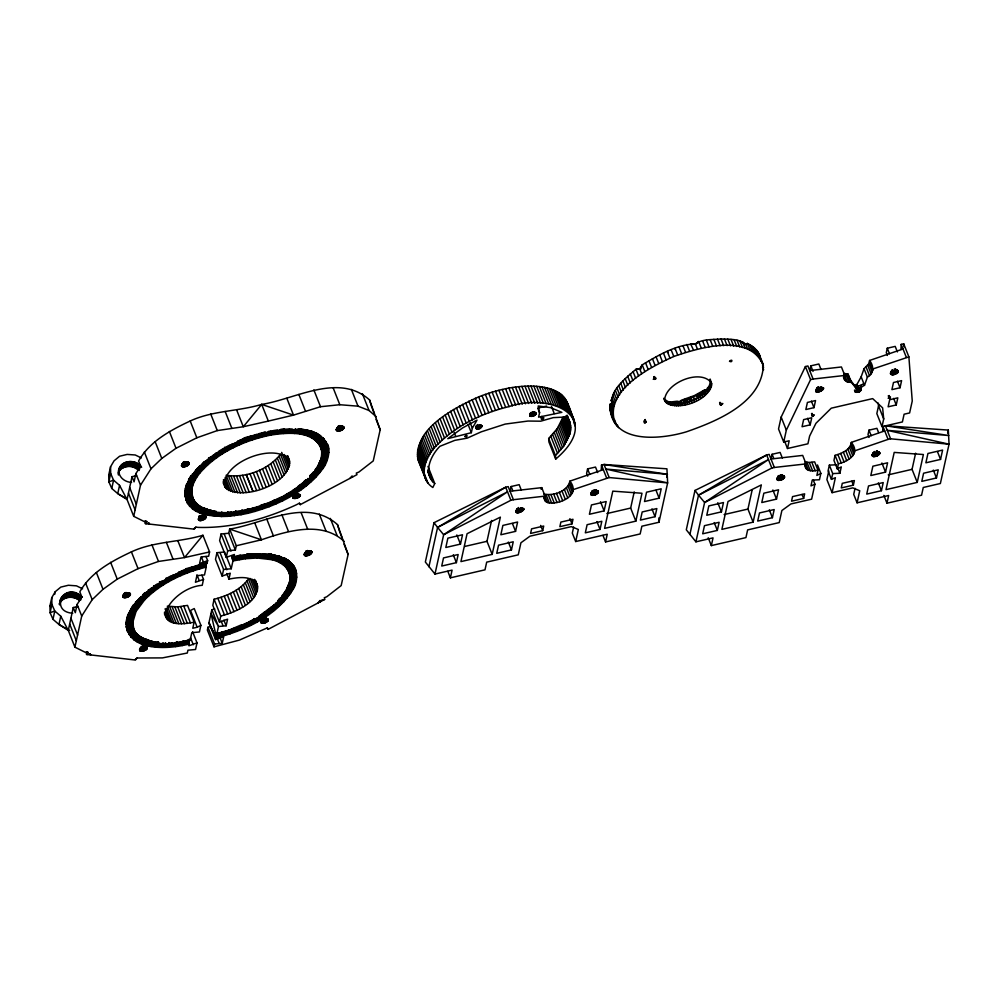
<?xml version="1.0" encoding="UTF-8"?>
<svg xmlns="http://www.w3.org/2000/svg" width="999" height="999" viewBox="0 0 999 999"><rect width="100%" height="100%" fill="white"/><g stroke="black" fill="none" stroke-linecap="round" stroke-linejoin="round"><path stroke-width="1.5" d="M268.182 431.506L270.804 430.956L271.341 434.977C287.949 432.567 312.262 430.269 321.353 447.939L321.703 445.304L323.414 443.893C319.443 433.878 307.892 430.132 298.039 429.095M310.477 474.9L310.339 476.985L316.671 469.218L318.881 464.036M280.731 598.076L278.259 601.66L284.59 593.893L288.624 586.276L288.961 583.903L287.213 587.749L288.848 586.863C297.839 574.013 288.411 556.893 273.489 555.082L272.29 556.893L272.265 559.752C279.27 561.575 286.601 565.459 289.285 572.614L289.635 569.979L291.346 568.568M318.981 465.372L320.754 459.727L322.727 458.229L323.888 454.383L324.388 450.686L323.414 443.893M231.231 568.756L224.588 551.972L216.958 552.697L223.601 569.48L231.231 568.756L232.954 560.951L232.367 558.791C251.523 553.883 295.192 551.373 289.735 582.604L290.284 577.135L292.32 575.374M569.717 434.44C571.553 428.621 570.953 421.815 567.007 416.97L553.246 417.632L540.709 421.191L527.984 421.041L505.182 424.088L481.281 431.818L467.107 438.174L454.882 440.334L439.922 446.291C430.656 455.519 422.602 473.326 434.752 483.553L432.842 487.512C416.433 476.76 426.373 454.358 438.062 444.08C457.305 424.875 482.867 412.937 509.053 406.593C551.148 392.195 604.845 417.107 555.706 459.103L548.926 441.995L548.688 438.474L557.242 428.633L562.937 417.332L569.717 434.44L564.01 445.754L555.469 455.581L555.706 459.103M518.119 509.003C534.915 505.144 509.502 519.505 518.119 509.003L518.156 507.729M598.014 491.096L595.504 489.972L598.014 491.096L598.226 492.594L595.604 494.705L592.082 495.329L590.796 493.906L592.882 491.708L592.919 490.434M784.203 476.148L781.693 475.037L784.203 476.148L784.415 477.659L781.792 479.77L778.271 480.394L776.985 478.971L779.07 476.773L779.108 475.487M817.806 388.336C834.602 384.478 809.19 398.838 817.806 388.336L817.844 387.063M879.02 452.135L876.623 451.161L879.42 452.36L879.632 453.858L877.01 455.969L873.488 456.593L872.202 455.169L874.287 452.972L874.325 451.698M897.314 370.204C890.933 367.12 902.934 372.165 895.291 374.038C892.332 376.411 888.099 372.952 892.582 371.041L892.606 369.767M420.117 464.398C407.58 431.168 454.607 407.817 478.658 396.878C497.04 389.735 516.82 385.002 536.65 386.313C543.793 386.913 551.023 388.361 557.33 391.87C567.782 397.003 569.655 409.815 573.851 419.368M517.932 512.674C516.795 509.79 521.828 506.843 523.626 509.453M534.203 411.963C540.971 414.797 526.148 419.043 530.993 413.761L531.043 412.525M592.694 495.379C590.284 491.583 596.503 492.882 595.729 490.097M778.883 480.444C776.473 476.635 782.679 477.934 781.917 475.149M817.619 392.008C816.67 389.248 821.44 386.026 823.338 388.374M874.1 456.643C871.365 453.009 878.608 453.871 876.91 451.236M892.394 374.712C889.659 371.079 896.902 371.94 895.204 369.305M530.869 416.396L530.506 413.012L530.194 414.498M122.677 596.653C122.615 593.244 130.432 590.896 130.282 594.892C128.684 598.526 119.368 598.826 124.525 593.943M124.013 594.904C125 596.927 130.245 593.581 127.173 592.907M146.353 646.877L144.555 646.74C141.945 644.33 151.011 648.676 145.067 650.274C142.845 652.272 137.15 651.261 140.684 647.589M139.585 650.262L140.597 647.839L139.61 649.862M140.584 648.051C141.483 649.65 145.879 647.689 144.393 646.153M181.468 465.796C181.393 462.387 189.211 460.039 189.073 464.036C187.475 467.669 178.147 467.969 183.304 463.086M182.792 464.048C183.779 466.071 189.023 462.724 185.964 462.05M205.132 516.021L203.334 515.896C201.249 513.236 210.614 518.181 202.422 520.054C196.803 523.676 199.4 513.998 199.825 517.257L198.551 518.581M198.376 519.405L199.463 516.733M199.363 517.195C200.275 518.793 204.67 516.833 203.172 515.297M267.52 618.856L264.997 618.843C262.962 616.42 271.728 619.842 266.858 621.853C264.797 624.125 258.142 623.688 261.85 619.567M260.764 622.24L261.763 619.805L260.776 621.84M261.75 620.029C262.662 621.628 267.058 619.655 265.559 618.119M293.019 496.728L297.078 494.168L300.374 495.029L299.463 496.753L296.878 498.201L292.957 497.902L293.931 494.88L292.857 497.165M292.832 497.552L293.831 495.129M293.818 495.354C296.191 497.877 298.339 491.858 300.374 495.029M308.654 550.924C314.111 549.949 311.139 555.706 307.567 555.569C301.611 558.029 306.843 549.487 304.658 553.346M310.614 551.023C310.839 549.388 305.969 556.918 305.769 552.21M336.226 429.995C336.163 426.585 343.981 424.25 343.831 428.234C342.232 431.868 332.917 432.167 338.074 427.285M337.562 428.259C338.549 430.269 343.793 426.923 340.721 426.248M569.892 481.131C581.693 495.492 558.591 505.432 547.415 502.522L544.055 494.055C553.583 496.103 567.582 491.458 569.892 481.131L603.334 469.655M601.261 470.117L601.51 465.047L604.02 464.473L666.932 468.818L667.644 482.917L658.978 522.252L641.87 526.211L640.159 533.941L605.556 541.945L602.971 535.414M836.538 464.797L829.357 465.109L832.716 473.588L839.884 473.264L841.283 466.92L837.312 468.906L833.953 460.439L835.077 455.344C841.533 453.446 850.424 450.037 851.285 442.395L884.727 430.919M837.312 468.906L838.436 463.811C848.051 461.463 860.938 453.721 851.285 442.395M861.213 389.785C859.839 385.564 851.098 393.131 857.766 392.232C860.626 392.932 862.337 386.875 859.802 389.148C858.628 391.546 853.196 389.21 855.381 392.058M854.095 385.264L856.917 384.453L861.163 376.823L864.035 368.693L868.88 363.636L869.58 360.464L903.021 348.988M851.535 382.492L847.102 381.855L843.743 373.389L848.014 374.063L851.535 382.492L856.031 388.299L861.525 387.025L864.51 385.289L867.394 377.16C874.05 373.701 874.05 366.046 869.58 360.464M882.666 431.381L882.916 426.323L888.086 439.385L890.596 438.811L949.05 444.18L948.326 430.082L885.414 425.736L890.596 438.811M900.948 349.45L901.198 344.38L903.708 343.806L908.878 356.88L912.249 401.011L909.614 412.937L904.107 414.21L902.397 421.94L882.005 426.648L876.835 413.574L878.533 405.881L878.258 403.109M125.35 597.677L124.475 592.981M184.128 466.82L183.254 462.125M306.818 555.706L305.956 550.998M338.898 431.019L338.024 426.323M476.798 428.883C475 422.465 476.336 433.116 481.243 427.385C483.941 423.738 476.111 424.937 475.736 427.709M516.008 511.613L517.007 508.928L516.033 511.201M535.939 413.161C534.29 410.601 533.553 415.222 530.956 414.285M776.972 479.383L778.458 475.949L777.896 477.609M123.626 594.855L125.562 593.281M182.405 463.998L184.353 462.425M305.107 552.884L307.455 551.136L311.139 551.161M337.175 428.209L339.111 426.623M141.496 651.286L141.658 648.638M200.275 520.429L199.6 515.659M262.662 623.264L262.824 620.604M294.742 498.588L294.056 493.806M192.582 631.68L197.015 642.869L188.911 645.779L188.524 639.61M228.721 533.254L221.079 533.966L227.722 550.749L235.364 550.037L228.721 533.254L229.645 529.083C263.811 523.638 306.656 497.115 337.475 524.6L348.114 554.42L341.171 585.589L326.748 596.778L324.238 597.752L324.912 599.338L268.194 629.32L267.295 627.896L239.323 640.109L214.011 646.84L214.61 644.03L222.228 643.319L223.689 636.7L215.584 639.61L215.434 632.929L216.783 634.278C240.734 628.483 263.711 616.945 281.293 599.512C291.708 590.009 300.874 570.267 286.701 559.865L285.302 560.202L273.689 554.92M312.425 431.418L310.165 431.643L317.382 435.527L322.215 440.746C333.716 442.395 328.122 462.749 322.665 468.843C304.907 492.757 276.261 506.106 248.039 513.274L247.302 508.753M232.367 558.791L232.28 556.181L233.766 557.267L234.39 554.47L226.273 557.38L219.618 540.596L221.079 533.966M139.773 649.437L141.758 646.615M189.261 644.13L182.305 645.554L181.88 644.068L181.743 641.608L188.486 640.234M199.825 517.257L200.537 515.759M248.039 513.274L241.084 514.697L240.522 510.751M260.939 621.403L262.924 618.593M294.905 495.005L294.992 493.918L293.319 496.278M615.771 424.5C601.91 391.358 649.862 367.345 673.788 356.481C698.875 347.852 749.962 332.317 763.348 365.646C761.613 403.009 716.882 421.166 686.613 431.743C660.439 439.735 609.178 444.78 610.064 404.283L612.437 402.972M245.13 554.682L245.454 558.728L257.155 558.004L272.265 559.752M273.364 430.581L277.21 429.995L277.522 434.053M530.444 416.283L530.669 414.21M476.373 428.771L476.623 426.685M517.32 512.624L517.719 509.702L516.995 509.153M592.082 495.329L591.833 492.057L590.909 494.68M778.271 480.394L778.671 477.472L777.959 476.923M817.007 391.958L816.795 388.024M873.488 456.593C874.737 453.871 872.726 451.511 872.177 455.581M891.782 374.662C893.031 371.928 891.008 369.58 890.471 373.651M182.305 645.554C162.937 649.375 126.748 649.974 126.099 622.802L126.249 624.175L126.823 618.393L126.299 622.227L128.197 620.504L131.681 608.953L137.163 600.811M129.87 612.924L128.646 613.536C118.069 645.454 164.111 646.852 183.754 641.745L183.142 640.721M128.471 620.416L131.943 608.915L134.091 609.34L136.101 611.351L132.805 622.315L133.729 628.796L131.668 627.097L129.445 627.21L128.471 620.416L130.732 620.504L132.805 622.315M185.876 487.012L185.027 493.319L185.602 487.537L187.487 485.939L190.459 478.096L189.273 478.621M235.714 510.801L236.351 511.825C218.232 514.547 183.729 511.451 187.487 485.939M187.263 489.56L188.923 482.03L196.191 469.955L198.177 470.604L200.1 472.764C194.543 479.657 189.523 488.898 192.507 497.939L190.459 496.241L188.237 496.353L187.263 489.56L189.51 489.647L191.583 491.458M216.783 634.278L218.481 626.51L226.136 625.786L227.597 619.168L219.455 622.077L220.754 616.033C235.839 612.162 264.136 600.549 255.582 580.694M289.46 460.264C275.312 441.221 219.83 462.912 224.987 487.087C240.796 503.259 298.589 481.893 287.799 456.068M266.084 611.376C280.806 601.323 304.183 576.885 285.302 560.202M214.785 609.04L211.838 609.727L208.941 622.814L215.971 637.949C245.504 630.282 276.523 616.133 293.132 589.285C298.276 582.105 298.826 563.898 288.037 562.662M310.214 476.323C319.093 467.544 329.32 453.484 322.215 440.746M665.134 401.573L663.748 398.289C675.586 411.638 712.449 397.365 710.127 379.046C718.094 398.027 675.361 414.473 664.622 400.512C664.785 382.929 701.56 367.719 711.8 383.466M530.556 414.123L530.744 412.762M140.884 651.248L141.309 648.613M199.675 520.392L200.1 517.757L199.263 515.634M262.063 623.214L262.487 620.579M294.131 498.538L294.555 495.904M530.119 416.096L530.457 414.086M476.048 428.583L476.398 426.561M124.65 597.714L125.075 595.491M183.429 466.87L183.866 464.635M306.119 555.744L306.556 553.521M338.199 431.068L338.624 428.833M210.889 626.573L207.967 627.247L207.367 630.057L214.011 646.84M255.107 595.779L248.464 578.995C240.297 589.972 227.085 596.053 214.098 599.25L212.812 605.294L219.455 622.077M529.895 415.859L530.307 413.923M82.58 588.786L76.448 585.839L68.369 585.264L60.814 587.1L55.27 591.683L51.786 597.602L51.898 604.432L54.795 611.038L60.764 616.196L58.966 624.487L68.282 630.394L74.925 647.177L85.702 652.534L88.037 652.384L86.563 654.47L135.427 660.027L137.088 658.004L162.4 657.904L187.3 653.021L187.937 650.199L195.554 649.487L197.015 642.869M136.501 475.649L132.03 476.685L134.078 481.843L135.901 473.563L140.647 466.158L138.599 460.989C149.6 441.383 170.554 430.244 190.197 421.004C212.775 410.477 238.124 411.488 261.688 404.408C295.854 398.963 338.711 372.427 369.555 399.925L380.182 429.745L373.251 460.914L358.828 472.102L356.306 473.076L356.98 474.65L300.262 504.645L299.363 503.209L296.678 504.62C266.009 518.881 232.243 528.409 198.202 527.397L195.866 527.147L194.218 529.17L145.342 523.613L146.816 521.528L144.48 521.678L133.704 516.321L127.06 499.537L117.757 493.631L119.555 485.339L113.574 480.182L110.677 473.576L110.564 466.745L114.061 460.826L119.593 456.243L127.148 454.42L135.24 454.982L141.371 457.929M592.257 492.12L592.569 490.646M778.446 477.172L778.758 475.711M873.65 453.384L873.975 451.923M891.945 371.441L892.257 369.98M52.984 619.318L54.795 611.038L50.075 612.699L52.984 619.318L58.966 624.487L69.68 630.494M111.763 488.461L113.574 480.182L108.854 481.843L111.763 488.461L117.757 493.631M516.808 512.487L517.432 509.627M591.57 495.192L592.195 492.332M777.759 480.257L778.383 477.397M816.495 391.82L817.12 388.961M872.976 456.456L873.601 453.608M891.258 374.525L891.895 371.665M60.464 599.412L59.378 604.32C62.163 596.216 73.701 595.292 79.533 600.586L80.619 595.679C63.624 581.468 49.401 611.813 72.777 613.236M59.54 603.858L60.827 598.451M59.528 604.882L61.301 597.552M60.789 601.598L61.876 596.69M61.476 600.786L62.55 595.879M62.238 600.062L63.324 595.154M63.099 599.4L64.186 594.492M64.036 598.813L65.122 593.906M65.047 598.314L66.121 593.418M66.109 597.914L67.195 593.006M67.22 597.602L68.307 592.694M68.382 597.39L69.455 592.482M69.555 597.277L70.642 592.37M70.754 597.265L71.841 592.357M71.953 597.352L73.039 592.444M73.152 597.539L74.226 592.632M74.326 597.814L75.4 592.907M60.764 616.196L68.282 630.394L73.252 607.542L77.722 606.505M75.474 598.201L76.548 593.294M76.573 598.663L77.66 593.768M77.622 599.225L78.709 594.318M205.994 556.455L207.655 560.651L199.55 563.561L201.011 556.93L208.629 556.218L209.565 551.947L202.909 535.264C179.333 542.345 153.983 541.333 131.406 551.86C111.763 561.101 90.822 572.24 79.82 591.845L81.856 597.015L77.123 604.42L75.3 612.699L73.252 607.542M78.621 599.862L79.695 594.954M80.644 600.137L81.456 596.453L80.619 595.679M74.925 647.177L81.718 616.033L92.195 599.662L103.009 589.298L117.245 579.12L138.062 568.643L158.504 561.45L184.515 557.592L209.565 551.947M118.332 473.002C117.795 460.464 135.889 457.729 141.646 467.345M118.319 474.026L119.605 467.594M118.531 472.502L120.08 466.695M118.419 475.049L119.243 468.556M118.993 471.59L120.654 465.834M119.58 470.741L121.341 465.034M120.255 469.93L122.103 464.298M121.029 469.205L122.964 463.636M121.89 468.543L122.827 467.957L123.901 463.049M122.827 467.957L123.826 467.457L124.912 462.562M123.826 467.457L124.887 467.057L125.974 462.15M124.887 467.057L126.011 466.745L127.085 461.838M126.011 466.745L127.16 466.533L128.247 461.625M127.16 466.533L128.347 466.421L129.42 461.513M128.347 466.421L129.533 466.408L130.619 461.501M129.533 466.408L130.732 466.496L131.818 461.588M130.732 466.496L131.93 466.683L133.017 461.775M139.398 464.822L138.324 469.73L133.104 466.958L134.191 462.05M119.555 485.339L127.06 499.537L132.03 476.685M134.253 467.345L135.34 462.437M135.352 467.807L136.438 462.912M136.413 468.369L137.487 463.461M137.4 469.006L138.486 464.098M139.161 470.504L140.247 465.596M133.704 516.321L140.509 485.177L150.986 468.806L161.788 458.441L176.024 448.264L196.84 437.787L217.282 430.594L243.294 426.735L268.356 421.091L293.506 415.122L320.517 406.718L339.822 404.72L358.004 406.168L369.043 410.502L376.198 416.708M201.86 575.174L203.521 579.37L202.223 585.302C172.04 587.4 142.295 632.592 194.156 622.177L187.512 605.394L177.722 606.917L167.345 606.131L173.988 622.914M205.457 563.161L206.219 567.132L204.495 574.949L196.89 575.661L195.429 582.28L203.521 579.37M159.428 581.905L159.74 583.079C174.163 573.788 190.247 567.032 207.03 563.448L207.655 560.651M200.886 625.337L197.165 627.235L190.522 610.451L194.231 608.553L200.886 625.337L199.425 631.967L191.796 632.679L190.072 640.459L181.706 642.145M216.958 552.697L215.497 559.315L222.14 576.098L230.257 573.189L228.958 579.12C238.137 577.335 251.973 575.137 257.38 584.939M222.14 576.098L223.601 569.48M226.273 557.38L227.722 550.749M235.364 550.037L236.313 545.766L229.645 529.083L261.438 539.797C287.188 530.956 321.678 520.516 344.131 541.383M510.039 491.233L541.745 487.649L545.092 496.116L513.399 499.7L508.216 486.625L505.706 487.212L434.016 522.689L425.349 562.025L434.977 574.063L452.085 570.117L450.387 577.834L484.99 569.83L486.688 562.137L518.269 554.832L520.929 542.769L529.97 536.188L571.366 526.61L578.334 529.482L575.674 541.545L607.255 534.24L605.556 541.945M428.908 566.758L437.587 527.41L505.706 487.212L510.889 500.287L513.399 499.7M434.977 574.063L443.656 534.727L507.529 491.808L437.587 527.41L434.016 522.689M456.381 562.649L458.166 554.52L443.519 557.917L441.733 566.046L456.381 562.649L453.271 554.807M460.464 544.105L462.525 534.765L447.877 538.149L445.816 547.489L460.464 544.105L456.843 534.952M492.17 554.383L500.374 517.145L467.07 533.716L460.926 561.6L492.17 554.383L486.988 541.308L491.583 520.454M510.152 491.046L511.151 486.513L519.155 484.665L521.341 490.209M539.572 412.699L538.586 417.17L561.875 412.337L550.499 407.629L538.186 405.981L539.572 412.699L537.899 408.479M511.451 549.912L513.249 541.783L498.538 545.192L496.74 553.321L511.451 549.912L508.341 542.07M515.546 531.368L517.607 522.027L502.897 525.424L500.836 534.765L515.546 531.368L512.437 523.526M542.694 530.644L543.706 526.048L531.593 528.846L530.581 533.441L542.694 530.644L540.621 525.412M571.977 523.876L572.989 519.28L560.876 522.077L559.865 526.673L571.977 523.876L569.905 518.643M573.651 527.047L572.315 533.079L575.674 541.545M597.702 472.577L595.516 467.07L587.587 468.893L586.6 473.376L587.699 476.136M600.037 529.433L601.823 521.291L587.112 524.7L585.327 532.829L600.037 529.433L596.927 521.578M604.12 510.876L606.181 501.535L591.47 504.945L589.41 514.273L604.12 510.876L600.499 501.723M635.839 521.141L641.982 493.256L612.799 491.146L604.595 528.371L635.839 521.141L630.656 508.066L634.215 491.92M655.044 516.695L656.842 508.566L642.195 511.963L640.396 520.092L655.044 516.695L651.947 508.853M659.14 498.151L661.201 488.811L646.553 492.195L644.492 501.535L659.14 498.151L656.031 490.309M666.72 477.285L667.394 474.263L604.02 464.473L609.19 477.547L667.644 482.917L605.844 469.068L667.394 474.263M770.991 459.003L802.697 455.407L806.056 463.886L774.35 467.47L769.168 454.395L766.658 454.982L694.979 490.447L686.301 529.795L695.928 541.833L713.036 537.874L711.338 545.604L745.941 537.599L747.639 529.895L779.22 522.589L781.88 510.526L790.933 503.946L811.625 499.163L814.922 484.203L813.248 479.97M689.872 534.515L698.538 495.179L766.658 454.982L771.84 468.044L774.35 467.47M695.928 541.833L704.607 502.497L768.481 459.577L698.538 495.179L694.979 490.447M717.332 530.419L719.13 522.29L704.47 525.674L702.684 533.803L717.332 530.419L714.223 522.577M721.428 511.863L723.476 502.534L708.828 505.919L706.768 515.259L721.428 511.863L717.794 502.722M753.121 522.14L761.325 484.915L728.021 501.486L721.877 529.37L753.121 522.14L747.939 509.065L752.21 489.71M771.103 458.803L772.102 454.283L780.107 452.435L782.304 457.967M809.727 370.567L841.433 366.97L844.792 375.449L813.086 379.033L807.904 365.959L805.394 366.546L781.168 417.07L778.533 428.983L783.716 442.058L789.185 440.784L787.487 448.514L807.916 443.793L809.615 436.088L815.958 423.289L831.28 408.179L872.676 398.613L882.629 407.867L883.703 418.956L882.005 426.648M783.716 442.058L786.338 430.144L810.576 379.62L805.394 366.546M772.402 517.682L774.2 509.552L759.49 512.949L757.704 521.078L772.402 517.682L769.305 509.84M776.498 499.125L778.558 489.797L763.848 493.194L761.787 502.534L776.498 499.125L772.876 489.985M809.839 370.379L810.838 365.846L818.843 363.998L821.041 369.543M810.189 424.85L811.75 417.744L803.621 419.617L802.06 426.723L810.189 424.85L807.592 418.306M813.973 407.654L815.546 400.549L807.417 402.435L805.843 409.54L813.973 407.654L811.388 401.123M803.646 498.414L804.657 493.818L792.544 496.615L791.533 501.211L803.646 498.414L802.085 494.493M817.981 470.317L812.637 470.966L808.366 470.292L805.007 461.813L809.277 462.5L814.635 461.85L817.981 470.317L816.87 475.412L820.841 473.414L817.482 464.947M820.841 473.414L819.442 479.757L812.262 480.082L810.988 485.864L814.922 484.203M829.357 465.109L828.084 470.891L831.443 479.358L835.376 477.709L832.08 492.669L852.771 487.874L859.739 490.746L857.08 502.822L888.66 495.504L886.962 503.209L921.565 495.204L923.263 487.475L940.371 483.516L949.05 444.18L887.237 430.344L948.788 435.527L885.414 425.736M828.82 470.891L826.897 479.595L832.08 492.669M831.443 479.358L832.716 473.588M853.371 485.139L854.382 480.544L842.282 483.341L841.27 487.937L853.371 485.139L851.822 481.218M855.057 488.311L853.72 494.343L857.08 502.822M878.558 432.467L876.922 428.334L868.993 430.157L868.006 434.64L869.093 437.4M897.389 351.91L895.204 346.391L887.287 348.226L886.3 352.709L887.387 355.457M896.24 404.945L897.814 397.839L889.684 399.712L888.123 406.818L896.24 404.945L893.655 398.401M900.037 387.749L901.597 380.644L893.481 382.517L891.907 389.635L900.037 387.749L897.452 381.218M881.43 490.696L883.228 482.567L868.518 485.964L866.732 494.093L881.43 490.696L878.333 482.854M885.526 472.14L887.587 462.799L872.876 466.208L870.816 475.536L885.526 472.14L881.905 462.987M917.244 482.405L923.388 454.52L894.205 452.41L886.001 489.635L917.244 482.405L912.062 469.343L915.621 453.196M936.45 477.972L938.248 469.83L923.588 473.226L921.802 481.356L936.45 477.972L933.341 470.117M940.546 459.415L942.606 450.074L927.946 453.471L925.886 462.799L940.546 459.415L937.437 451.573M947.664 433.104L948.326 430.082M49.95 605.869L51.898 604.432L50.075 612.699L49.95 605.869L51.786 597.602M54.658 594.43L55.27 591.683M108.729 475.012L110.677 473.576L108.854 481.843L108.729 475.012L110.564 466.745M475.824 428.334L476.461 425.487M471.328 432.692L472.34 428.221L477.023 420.092L462.599 427.922L447.789 438.661L471.328 432.692L467.982 424.238M194.156 622.177L192.77 628.246L197.165 627.235M284.59 593.893L284.603 592.12M529.795 415.559L530.244 413.723M529.945 414.872L530.344 413.261M140.384 651.111L141.021 648.538M199.163 520.254L199.812 517.682M261.551 623.089L262.2 620.504M293.619 498.401L294.268 495.829M475.724 428.047L476.186 426.198M529.807 415.234L530.244 413.499M169.056 642.532L168.918 647.19M289.66 581.231L291.808 579.058M294.28 495.404L294.643 494.143M262.213 620.079L262.262 619.055M255.781 553.97L251.336 554.108L251.436 558.179M516.408 512.262L517.22 509.515M591.171 494.967L591.982 492.22M777.359 480.032L778.171 477.272M872.577 456.231L873.388 453.484M816.096 391.596L816.907 388.836M890.858 374.3L891.67 371.553M136.101 611.351L144.755 599.737L141.783 596.94L141.009 596.74L134.378 604.882L129.882 612.112L126.773 620.304L128.022 614.41M126.623 619.605L127.822 614.922M192.195 474.238L192.894 474.038L188.661 481.256L185.552 489.448L186.813 483.553M185.402 488.748L186.676 484.365M187.025 483.991C178.409 515.197 223.289 515.609 242.532 510.889L241.933 509.865M188.649 482.067L187.887 482.367C178.322 507.679 212.924 516.133 231.381 511.975M320.617 460.239L322.165 455.494L323.888 454.383M320.604 460.889C330.681 418.843 266.296 430.856 245.03 440.122C222.69 448.101 166.558 482.217 201.661 507.792L197.14 504.42L194.518 504.582L191.808 502.147L188.237 496.353M320.704 461.6C333.391 433.941 296.428 426.386 277.098 430.557M288.549 584.914L289.797 580.706M288.536 585.564C300.674 552.16 252.035 552.097 232.255 558.104M288.624 586.276C301.323 558.628 264.36 551.061 245.03 555.244M124.026 597.677L124.738 595.466M182.805 466.82L183.529 464.61M337.575 431.019L338.286 428.808M305.494 555.694L306.218 553.483M139.985 650.898L140.809 648.413M198.764 520.042L199.588 517.557M293.219 498.189L294.043 495.716M261.151 622.864L261.975 620.391M127.26 631.306L127.585 628.683L129.171 627.322L128.197 620.504M591.708 492.557L592.27 490.896L591.87 491.396M891.395 371.878L891.957 370.229L890.658 372.802M135.564 601.873L135.614 603.608L132.43 607.879M747.689 349.2L745.704 344.18C739.035 338.524 729.282 339.448 721.016 338.973C712.487 339.885 702.572 338.723 695.391 343.931C676.348 344.505 658.403 355.244 642.207 364.86L640.471 368.731L635.963 369.28C625.024 378.896 606.418 392.282 613.099 408.753M126.411 627.859L126.736 625.299L128.347 624.025M186.975 489.647L185.077 491.371L185.19 497.002L185.527 494.443L187.138 493.169M516.146 511.975L517.07 509.353M777.097 479.732L778.021 477.11M815.833 391.296L816.757 388.686M890.596 374.013L891.52 371.391M872.302 455.944L873.238 453.321M184.877 492.607L185.077 491.371M309.091 431.281L289.335 429.245L289.223 433.316M541.121 489.285L541.745 487.649M545.092 496.116L544.88 500.611L547.415 502.522M806.056 463.886L805.831 468.381L808.366 470.292M844.792 375.449L844.093 378.609L847.102 381.855M476.898 426.76L480.357 425.025L481.993 426.273M139.723 650.611L140.647 648.251M198.501 519.755L199.438 517.395M292.957 497.902L293.893 495.554M260.889 622.589L261.825 620.229M590.784 494.318L591.77 491.858M199.288 517.682L199.875 516.233M777.459 478.071L778.221 476.198M816.195 389.635L816.957 387.762M227.834 511.675L227.71 516.333L241.084 514.697M590.796 493.906L591.77 491.633M776.985 478.971L777.959 476.698M890.496 373.239L891.47 370.966M872.202 455.169L873.176 452.897M283.691 428.746L283.504 433.491M516.196 510.764L517.095 508.691M777.16 478.521L778.059 476.448M872.364 454.732L873.263 452.659M123.489 597.527L124.45 595.392M182.28 466.67L183.242 464.535M337.038 430.881L337.999 428.733M304.97 555.556L305.931 553.409M186.776 485.414L187.874 481.955M188.499 481.031L189.723 478.346M128.471 614.185L130.994 609.315M131.681 608.953L130.931 609.203C114.41 639.148 157.08 647.402 177.572 642.682L176.923 641.658M319.006 463.548L320.754 459.727M321.029 459.228L319.28 463.074L320.916 462.187L322.727 458.229M318.881 464.672L321.428 458.841M286.938 588.224L288.674 584.403M287.387 588.086L289.36 583.516L290.659 582.904M295.379 428.783L294.643 433.529M198.863 518.131L199.638 516.483M693.581 344.243L690.596 343.843L693.481 350.012M198.389 519.005L199.375 516.982M221.803 511.863L221.403 516.52L227.71 516.333M163.024 642.719L162.625 647.377M322.165 455.494L321.803 457.929C326.735 415.109 259.752 432.242 238.399 442.12C217.545 450.387 166.92 484.84 201.249 507.217M181.868 466.458L183.017 464.41M123.089 597.315L124.226 595.267M336.638 430.656L337.774 428.621M304.558 555.332L305.706 553.296M189.123 478.883L191.146 475.512M188.661 481.256L191.034 475.724M131.731 607.404L130.931 609.203M318.082 465.359L319.668 462.724M317.332 467.245C333.329 448.963 316.233 428.096 294.942 429.458M315.459 470.304L320.916 462.187M284.478 592.594L286.813 588.723L286.913 590.047M284.49 593.206C301.323 574.887 285.239 552.672 262.874 554.133L262.575 558.204M282.255 595.329L283.391 594.979L288.848 586.863M638.598 375.961L635.963 369.28L639.672 368.706L642.207 364.86L644.842 371.541M306.306 552.022L307.043 551.298M181.593 466.158L182.867 464.248M122.815 597.015L124.088 595.104M336.363 430.357L337.637 428.459M304.295 555.032L305.557 553.134M701.273 394.493L709.964 387.025M697.377 343.319L698.676 341.521L701.323 348.201M193.656 473.014L197.752 467.907M213.287 455.169L204.67 462.1L191.209 477.023L191.046 476.348M132.243 606.58L133.829 604.457M132.268 607.205L133.854 605.069M232.779 492.057L226.124 475.274C245.941 478.271 267.882 469.905 280.532 454.32L287.175 471.103M315.097 469.867L316.558 467.919L316.671 469.218M315.11 470.479L316.558 468.531M282.305 595.529L283.753 593.568M284.191 593.119L286.426 590.909M282.317 596.128L283.766 594.18M156.656 647.152L157.318 642.494L151.998 641.882L151.099 646.503M300.687 429.395L299.638 431.231L299.7 434.115M304.158 554.67L305.494 552.934M349.937 478.434L351.323 476.723M317.869 603.109L319.942 600.549L320.492 601.635M286.863 398.339L293.506 415.122L261.688 404.408L243.294 426.735L236.651 409.952M202.909 535.264L184.515 557.592L177.872 540.809M181.481 465.384L182.805 463.836M122.702 596.241L124.026 594.68M336.251 429.582L337.575 428.034M304.183 554.258L305.507 552.709M205.881 510.014L204.783 511.738L204.783 514.597L221.403 516.52M151.998 641.882L147.103 640.871L146.004 642.594L145.991 645.454M305.557 430.407L304.37 432.205L304.333 435.077M199.8 465.884L194.393 472.752M200.1 472.764C218.219 452.072 244.743 440.259 271.341 434.977M135.439 602.934L139.872 597.739M135.614 603.608L145.879 592.956L154.495 586.026M141.783 596.94C115.622 619.717 135.452 645.953 165.859 643.406L165.509 642.832M310.177 475.736L313.636 471.828L313.773 473.101M309.777 476.398L313.649 472.34M278.109 600.411L280.707 597.477M183.616 462.837L181.656 464.935M124.176 594.417L124.825 593.693M337.724 427.759L338.374 427.048M122.877 595.791L124.113 594.442M336.426 429.133L337.662 427.784M304.345 553.808L306.656 551.498M201.473 508.616L200.262 510.314L200.175 513.136L204.783 514.597M147.103 640.871L142.695 639.472L141.471 641.171L141.383 643.993M646.241 422.003C641.033 417.17 646.365 428.858 645.254 419.518M181.968 464.46L183.067 463.336M123.189 595.317L124.288 594.193M336.738 428.671L337.837 427.535M309.94 431.793L308.629 433.554L308.516 436.401M277.872 556.48L276.561 558.241L276.448 561.076M142.869 594.692L144.942 592.669M144.755 599.737C161.401 583.054 183.529 572.689 206.219 567.132M310.002 476.423L312.075 474.388L315.696 477.385M297.09 488.249C317.62 477.422 343.344 438.274 306.431 429.907L300.874 429.233M277.71 601.073L279.782 599.05L279.133 599.15M253.871 618.631L254.183 619.755C274.226 610.052 315.409 572.302 278.821 555.993L278.097 556.318M197.59 506.855L196.266 508.491L196.116 511.288L200.175 513.136M142.695 639.472L138.811 637.699L137.487 639.348L137.338 642.145M313.811 433.554L312.387 435.264L312.212 438.074M281.743 558.229L280.319 559.939L280.132 562.749M216.783 457.617L214.735 454.757L202.522 464.248L205.27 461.113M211.913 461.276L209.74 458.516C186.701 472.989 177.747 507.779 213.798 511.188L214.173 511.75M157.992 588.473L155.956 585.614L143.744 595.104L146.491 591.97M153.134 592.132L150.961 589.373C134.927 599.013 118.631 628.359 142.882 638.648L138.362 635.277L135.739 635.439L133.017 633.004L129.445 627.21M303.971 481.493L306.206 479.595M311.338 481.618L308.616 478.696L298.127 486.263M279.27 606.293L276.536 603.371L266.059 610.938M710.252 385.651L707.517 387.849L706.68 390.484L704.532 389.96L694.355 395.592L681.268 400.262L679.819 402.235L677.285 401.211L666.608 402.435M194.268 504.732L192.857 506.318L192.645 509.078L196.116 511.288M138.811 637.699L135.489 635.589L134.066 637.175L133.866 639.934M317.12 435.664L315.597 437.312L315.359 440.097M285.052 560.352L283.529 562L283.291 564.772M695.079 344.443L698.676 341.521M193.968 528.683L195.866 527.147M135.19 659.54L137.088 658.004M655.506 379.033L656.056 378.209L655.082 377.834L653.259 379.295L655.506 379.033L654.52 376.548M210.414 457.043L207.405 460.102M149.5 589.51L151.636 587.899M296.928 487.612L300.587 484.865M191.533 502.272L189.635 505.781L192.645 509.078M135.489 635.589L132.755 633.129L131.269 634.652L131.006 637.374M319.842 438.111L318.244 439.685L317.957 442.42M287.774 562.787L286.164 564.373L285.889 567.095M127.46 617.469L128.696 616.795M189.423 499.512L187.437 502.897L189.798 506.518M129.171 627.322L130.644 630.369L129.096 631.818L128.796 634.477M321.953 440.859L320.279 442.357L319.955 445.042M289.872 565.546L288.212 567.045L287.887 569.717M222.028 454.108L220.13 451.161L212.75 456.081L216.021 453.121M216.471 452.959L214.735 454.757M292.719 490.434L295.879 488.324M294.218 489.597L296.466 488.099M286.251 495.079C304.108 484.915 341.97 457.692 318.768 435.177L317.382 435.527M154.932 585.526L157.23 583.978M261.701 614.397L264.772 611.75M258.654 616.445L265.509 612.037M157.48 642.332L158.466 641.795M705.344 391.059L707.192 389.872M530.993 413.761L535.714 412.924M187.949 496.466L185.889 499.025L187.587 503.621M286.064 494.468L293.107 490.347L296.878 498.201M293.481 490.721C277.385 500.961 259.315 508.079 240.484 511.288M159.54 582.442L162 580.981M671.178 403.109L687.15 399.85L702.534 392.595M890.009 398.176L890.459 397.003L888.136 398.239L890.009 398.176L889.098 395.517M849.05 382.355L845.703 373.888L855.356 386.576L860.838 385.302L863.835 383.566M324.225 447.177L322.49 448.501L322.14 451.061C311.863 420.854 267.532 434.265 245.542 441.446C223.988 451.286 182.53 471.041 193.906 500.824L191.883 499.188L189.698 499.388M292.158 571.865L290.422 573.176L290.06 575.749C283.616 552.022 251.248 556.331 232.717 560.177M226.723 446.69L230.382 444.755M284.89 495.092L280.382 498.189M167.944 577.547L171.591 575.611M248.114 622.265L255.082 618.568M317.295 466.67L318.494 466.233M510.889 500.287L443.656 534.727L437.587 527.41M771.84 468.044L704.607 502.497L698.538 495.179M194.518 504.582L201.698 508.454L202.997 507.992L207.305 509.315L206.094 509.852L211.588 510.489L209.191 509.989M142.919 639.31L147.303 640.709L148.514 640.209L144.218 638.848L142.919 639.31L135.739 635.439M543.006 419.168L543.906 417.819L541.995 418.057L541.258 419.155L543.006 419.168L541.933 416.446M592.882 491.708L597.614 490.871M892.582 371.041L896.178 370.017M779.07 476.773L783.803 475.936M874.287 452.972L878.508 451.998M200.449 516.858L203.334 515.896M141.671 647.714L144.555 646.74M262.837 619.692L264.997 618.843M324.388 450.686L322.652 451.898L322.29 454.408C318.406 419.168 266.895 433.166 245.255 440.721C224.325 449.6 175.999 474.737 195.916 503.446L193.469 500.224M245.841 442.207L244.393 438.449L251.473 435.976L251.736 436.588L237.837 441.983L224.675 448.563L224.463 447.927L218.319 451.585L218.531 452.222C232.917 442.819 249.063 436.338 265.821 432.592L265.534 431.993L258.953 433.666M274.076 500.462L280.894 497.215L282.742 500.724M281.169 497.639L267.894 503.508L247.277 509.89M207.03 563.448L206.756 562.849L199.738 564.647L200.012 565.259L179.058 572.839L165.896 579.42L165.672 578.783M243.219 624.562L246.89 622.839M250.674 625.411L249.101 622.315L235.826 628.196L215.21 634.565M741.27 342.182L742.532 341.658L745.179 348.326M239.198 440.609L243.094 438.986M237.837 441.983L237.6 441.358L243.107 439.073M269.043 502.547L273.052 500.824M179.058 572.839L178.821 572.215L184.315 569.842M230.07 633.953L228.858 630.182L241.833 624.65M750.037 350.174L747.389 343.506L744.392 344.692L747.389 343.506C753.196 346.116 758.503 350.724 760.264 357.03M197.827 506.693L200.787 506.743M139.048 637.549L142.008 637.599M184.328 462.787L187.3 462.1M339.098 426.985L342.058 426.298M125.549 593.643L128.509 592.956M307.018 551.66L309.99 550.973M314.048 433.404L315.372 433.017L321.228 436.8L320.854 436.176M281.98 558.079L283.304 557.692L289.161 561.475L286.026 558.903M745.117 344.33L747.389 343.506M260.926 505.506L267.72 503.046L269.143 506.743M261.189 504.907L268.032 503.658M185.939 569.979L185.502 568.868L192.695 566.833L192.944 567.444M813.161 416.059L814.347 414.897L812.599 414.897L811.9 416.059L813.161 416.059L812.137 413.474M231.893 629.133L235.727 627.747L235.964 628.334M872.926 368.943L908.878 356.88M573.239 489.61L609.19 477.547M854.644 450.874L888.086 439.385M252.884 435.539L257.105 434.228M194.106 566.396L198.326 565.084M191.808 502.147L194.518 502.072L198.501 505.781M133.017 633.004L135.14 632.717L137.125 634.303C124.775 621.678 137.2 603.608 147.877 594.567C164.248 580.119 184.653 570.716 205.769 565.609M320.105 437.974L322.115 437.749L324.076 439.36L320.816 436.276M146.116 523.638L148.739 522.889L149.475 524.063M90.697 654.919L89.96 653.733L87.325 654.495L86.513 651.785L88.037 652.384M721.328 404.957L722.876 403.546L720.866 403.658L720.379 404.957L721.328 404.957L720.341 402.485M133.404 605.094L134.116 604.894M258.616 437.924L257.692 434.54L272.777 431.168M247.265 509.378L255.245 507.954M205.519 564.285C182.405 569.954 159.852 580.506 142.894 597.502C132.043 606.955 124.126 627.522 139.723 636.638L138.362 635.277M205.632 564.972C182.68 570.604 160.29 581.081 143.444 597.964C133.179 607.105 124.887 626.623 139.298 636.051M205.981 566.358C184.94 571.453 164.61 580.819 148.302 595.204C138.774 603.871 127.123 618.518 135.127 631.68L133.092 630.044L130.919 630.244M215.235 633.428L217.932 632.729M216.496 633.703L223.177 632.629M215.197 634.053L229.333 630.057L229.595 630.644M215.26 635.127C239.822 629.108 263.773 617.894 281.793 599.837C292.282 590.259 301.511 570.392 287.237 559.915L286.701 559.865M215.372 635.801C240.097 629.745 264.198 618.456 282.33 600.287C291.683 591.071 301.174 574.413 290.634 562.649M246.179 474.562L252.934 491.321L246.291 474.537M236.313 545.766L261.438 539.797L254.795 523.014M290.147 565.422L292.207 565.272L293.831 566.296M129.658 487.487L136.301 504.27M538.086 408.054L546.628 406.081M810.576 379.62L813.086 379.033M70.966 618.319L77.61 635.102M464.672 546.465L486.988 541.308M606.855 513.573L630.656 508.066M888.261 474.85L912.062 469.343M724.138 514.572L747.939 509.065M241.87 510.477L248.851 509.602M232.193 556.98L240.422 555.244L240.709 555.844L232.205 557.517M232.505 559.428C251.461 554.832 288.948 551.635 290.209 579.083L290.122 578.359M232.954 560.951L245.454 558.728M187.25 640.396L190.072 640.459M188.549 641.308C168.431 645.928 129.658 649.924 126.573 621.678M188.661 641.982C168.544 646.403 130.969 650.786 126.349 623.451M188.799 642.657C168.831 646.49 138.824 651.186 127.11 629.882M189.011 643.393C168.769 647.564 133.292 652.359 126.261 626.46M278.821 555.993L285.689 559.253L277.023 555.956L268.619 554.083L267.57 555.906L267.62 558.791M321.303 600.274L324.038 599.737M611.063 403.646L610.064 404.283L612.712 410.951M323.688 443.793L325.799 443.718L327.822 445.429M291.621 568.468L293.718 568.394L295.754 570.104M187.412 493.069L189.66 493.056L191.733 494.805M128.634 623.925L130.881 623.913L132.954 625.661M270.754 431.518L292.47 429.345M311.201 474.475L311.85 474.375M239.211 510.951L233.941 511.738L234.29 515.721M238.736 555.644L243.856 554.87M260.402 554.02L238.686 556.193L239.273 559.652M180.419 641.808L175.15 642.594L175.499 646.578M324.513 447.09L326.636 447.115L328.683 448.876M292.445 571.765L294.568 571.79L296.603 573.551M324.675 450.611L326.798 450.724L328.846 452.547M292.595 575.287L294.73 575.399L296.778 577.222M280.594 429.42L284.54 429.058M280.307 429.707L289.335 429.245M246.89 553.758L249.837 553.983M246.678 554.532L251.336 554.108M168.769 643.194L172.602 642.832M636.813 369.268L640.958 368.918M187.762 485.876L189.997 486.063L192.07 487.937M128.983 616.72L131.219 616.92L133.279 618.793M324.163 454.32L326.273 454.533L328.309 456.431M292.095 578.995L294.205 579.22L296.241 581.106M202.997 507.992L205.344 509.465C182.28 504.333 185.589 478.259 200.574 466.083L203.534 468.881M188.923 482.03L191.121 482.33L193.169 484.278M130.145 612.887L132.343 613.186L134.39 615.134M323.002 458.179L325.087 458.504L327.098 460.464M290.934 582.854L293.007 583.179L295.03 585.139M690.596 343.843L695.391 343.931L697.414 349.051M271.179 553.833L271.915 554.895L257.267 553.921L257.155 558.004M341.071 426.273L342.682 426.348M186.301 462.075L187.924 462.15M127.522 592.931L129.133 593.006M190.722 478.059L192.882 478.484L194.892 480.494M321.191 462.162L323.226 462.587L325.212 464.61M289.123 586.838L291.146 587.262L293.132 589.285M340.347 426.273L343.219 426.486M185.577 462.075L188.449 462.287M126.798 592.931L129.67 593.144M131.556 482.38C125.899 482.267 119.967 478.421 118.956 472.589M318.768 435.177L323.701 438.736M341.571 426.473L343.619 426.71M299.475 429.133L303.646 429.62M186.813 462.275L188.861 462.512M212.287 511.013L216.321 511.476M309.503 551.148L311.551 551.386M128.022 593.131L130.07 593.369M153.496 641.87L158.804 642.482M193.157 474.026L195.23 474.562L197.203 476.648M134.378 604.882L136.451 605.419L138.424 607.504M318.743 466.208L320.716 466.758L322.665 468.843M286.676 590.884L288.649 591.433L290.584 593.518M341.72 426.635L343.893 427.01M186.963 462.437L189.136 462.812M309.653 551.311L311.825 551.685M128.172 593.294L130.345 593.668M137.412 600.811L139.398 601.46L141.309 603.621M339.935 426.348L340.609 426.473M315.696 470.304L319.48 473.114M185.177 462.15L185.851 462.275M307.867 551.023L308.541 551.148M283.629 594.979L287.412 597.802M126.398 593.006L127.06 593.131M306.193 430.144L308.741 430.669M277.023 555.956L268.793 553.97L272.465 554.67M150.399 640.846L152.81 641.346M147.303 640.709L152.173 641.708M341.795 426.835L344.031 427.372M187.025 462.637L189.261 463.174M131.93 466.683L133.104 466.958M309.727 551.51L311.95 552.047M128.247 593.493L130.482 594.03M280.007 599.075L283.629 602.072M309.89 431.031L312.188 431.768M305.756 430.244L317.757 434.577L316.446 433.241L319.88 435.439M203.534 507.992L207.792 509.34M202.447 508.129L206.781 509.49M201.698 508.454L209.528 510.789L208.716 509.765M149.013 640.197L144.743 638.848L146.566 640.322M143.669 638.973L148.951 640.634M341.783 427.06L344.006 427.784M187.013 462.862L189.236 463.586M309.715 551.735L311.938 552.459M128.234 593.718L130.457 594.442M287.237 559.915L291.633 563.411L294.218 566.92M307.917 478.446L308.616 478.696M275.849 603.121L276.536 603.371M203.396 515.409L205.532 516.246M265.784 618.244L267.919 619.068M144.618 646.266L146.741 647.09M202.884 515.222L204.62 515.896M265.272 618.044L267.008 618.718M144.106 646.078L145.842 646.753M145.342 523.613L145.292 520.929L146.816 521.528M203.546 515.571L205.794 516.52M265.934 618.406L268.182 619.355M144.768 646.428L147.015 647.377M706.842 390.946L704.532 389.96L706.768 391.308M341.695 427.297L343.831 428.234M186.925 463.099L189.073 464.036M309.615 551.972L311.763 552.909M128.147 593.955L130.282 594.892M895.416 369.43L897.714 370.429M877.134 451.361L879.42 452.36M894.917 369.23L896.79 370.067M202.547 515.197L204.021 515.846M264.935 618.019L266.408 618.681M143.769 646.053L145.23 646.703M781.418 474.962L783.291 475.799M595.229 489.897L597.102 490.734M742.382 342.682L745.704 344.18M314.26 432.267L316.945 433.491M311.413 431.218L317.382 433.966M199.775 506.281L204.508 508.429M140.996 637.137L145.717 639.285M140.434 637.125L146.166 639.747M208.591 457.892L209.74 458.516M895.566 369.593L897.976 370.716M820.791 386.875L823.213 388.012M877.272 451.523L879.694 452.659M782.067 475.312L784.477 476.448M595.879 490.259L598.289 491.383M303.246 482.405L306.468 485.764M271.179 607.092L274.4 610.439M203.621 515.771L205.919 516.87M266.009 618.606L268.306 619.705M144.843 646.628L147.14 647.727M284.365 557.917L285.314 558.641M876.298 451.136L877.896 451.948M781.081 474.925L782.679 475.749M594.892 489.872L596.49 490.684M895.628 369.78L898.101 371.079M877.347 451.723L879.819 453.009M782.13 475.512L784.602 476.81M595.941 490.447L598.413 491.745M521.178 507.742L523.651 509.04M298.064 494.143L300.362 495.429M203.609 515.996L205.906 517.27M265.996 618.831L268.294 620.104M144.83 646.852L147.115 648.126M119.093 494.38L125.787 498.139M341.521 427.56L343.519 428.696M186.751 463.349L188.761 464.498M309.453 552.235L311.451 553.371M264.548 618.044L265.722 618.718M127.972 594.205L129.97 595.354M895.616 370.005L898.076 371.491M820.853 387.3L823.313 388.773M877.334 451.935L879.794 453.421M782.117 475.736L784.577 477.21M595.928 490.671L598.389 492.157M289.198 467.107L284.216 454.52M257.13 591.783L252.148 579.195M197.14 504.42L198.077 505.194M318.094 434.228L320.404 435.689M283.828 557.729L288.786 560.864M137.775 635.089L142.457 638.074M894.205 369.218L895.504 370.055M780.706 474.95L781.992 475.786M594.517 489.897L595.804 490.721M297.977 494.393L300.2 495.854M203.521 516.246L205.744 517.707M265.909 619.068L268.132 620.529M144.73 647.102L146.953 648.563M533.703 411.763L534.964 412.624M480.369 424.8L482.017 425.936M534.415 412.325L536.038 413.461M895.529 370.242L897.914 371.928M820.766 387.537L823.151 389.223M877.247 452.185L879.632 453.858M782.03 475.974L784.415 477.659M595.841 490.921L598.226 492.594M521.078 508.216L523.464 509.89M341.283 427.809L343.082 429.17M309.215 552.484L311.014 553.846M186.513 463.598L188.312 464.96M127.735 594.455L129.533 595.816M533.366 411.738L536.026 413.786M298.701 486.613L301.124 489.785M297.802 494.642L299.9 496.303M203.346 516.495L205.432 518.156M266.633 611.288L269.043 614.46M265.734 619.318L267.819 620.978M144.568 647.352L146.653 649M895.366 370.504L897.614 372.39M820.591 387.787L822.839 389.672M877.072 452.435L879.32 454.32M781.855 476.223L784.103 478.109M595.666 491.171L597.914 493.056M520.904 508.466L523.151 510.352M142.969 646.141L143.831 646.877M480.269 425.262L481.855 426.635M534.315 412.787L535.889 414.148M319.305 435.227C345.941 464.697 290.322 495.104 268.082 504.02C245.554 511.963 190.846 526.785 185.364 490.821M287.812 560.114L292.008 564.035M780.306 475.024L781.268 475.911M595.079 490.859L593.706 490.084L594.33 491.071M532.991 411.763L533.903 412.624M261.039 615.022L263.274 618.319M297.565 494.892L299.463 496.753M205.007 518.593L202.273 514.622M267.395 621.428L264.66 617.444M146.229 649.45L143.481 645.479M480.094 425.512L481.605 427.01M225.062 446.89L227.622 450.786M166.284 577.747L168.831 581.643M534.14 413.037L535.639 414.523M342.52 429.607L339.997 425.562M308.903 552.722L310.452 554.283M186.214 463.848L187.762 465.409M127.435 594.705L128.971 596.266M895.129 370.754L897.177 372.839M820.354 388.037L822.414 390.134M876.835 452.684L878.883 454.782M781.618 476.473L783.678 478.571M595.429 491.421L597.489 493.506M520.666 508.716L522.714 510.801M206.256 562.137L206.756 562.849M81.456 596.453L82.218 597.302M479.857 425.761L481.243 427.385M533.903 413.286L535.277 414.897M287.15 493.893L289.198 497.302M699.687 394.293L700.636 395.442L699.637 392.932M297.265 495.142L298.926 497.177M202.809 516.982L204.47 519.03M266.858 621.853L264.348 617.694M145.692 649.887L143.182 645.716M189.286 639.148L189.785 639.872M532.592 411.825L533.304 412.724M894.829 370.991L896.627 373.276M876.535 452.922L878.346 455.219M820.067 388.286L821.865 390.572M781.33 476.723L783.129 479.008M595.142 491.658L596.94 493.956M520.367 508.953L522.177 511.251M323.239 438.249L326.286 442.245L325.899 441.62M322.702 437.974C341.271 469.268 290.959 494.88 268.331 504.67C244.355 512.45 197.59 526.773 185.24 495.017M130.644 630.369L132.755 633.129M255.407 618.968L257.13 621.977M341.883 430.02L339.635 425.774M309.802 554.695L307.567 550.461M187.113 465.821L184.877 461.575M128.334 596.678L126.086 592.432M479.557 426.011L480.794 427.747M533.616 413.524L534.84 415.259M150.749 641.645L150.35 641.083L155.394 642.607M668.056 352.535L667.282 351.398L669.929 358.079M231.593 444.118L233.479 447.677M172.815 574.974L174.7 578.533M296.903 495.367L298.301 497.577M202.447 517.207L203.846 519.418M264.835 620.042L266.233 622.252M143.669 648.064L145.067 650.274M818.631 386.7L819.255 387.687M299.363 503.209L300.262 504.645M267.295 627.896L268.194 629.32M894.48 371.216L895.991 373.688M876.185 453.146L877.709 455.619M819.717 388.499L821.228 390.984M780.981 476.935L782.492 479.408M594.792 491.883L596.303 494.355M520.017 509.178L521.54 511.65M207.492 465.047L203.946 461.85L198.177 468.481M148.701 595.904L145.167 592.707L139.398 599.338M479.208 426.223L480.269 428.084M533.266 413.748L534.315 415.596M274.113 499.762L276.036 503.883M532.18 411.95L532.692 412.899M237.899 441.146L239.573 444.805M179.121 572.002L180.794 575.661M242.32 624.949L243.968 628.558M352.01 475.861L352.56 476.96M163.249 584.964L161.351 582.017L153.971 586.937L153.684 585.739M325.437 441.121C336.163 473.676 292.232 494.48 268.581 505.294C244.468 513.124 197.452 527.522 185.04 495.604M293.369 565.796C302.135 580.144 289.285 596.153 278.921 605.606C261.039 621.378 238.773 631.643 215.722 637.212L208.941 622.814L215.584 639.61M185.901 499.725C202.959 526.923 244.293 513.923 268.856 506.018C292.907 495.017 331.755 476.773 327.435 444.792M341.159 430.382L339.248 425.974M309.091 555.057L307.18 550.649M186.401 466.183L184.49 461.775M127.61 597.04L125.699 592.632M208.941 622.814L215.509 636.475C238.486 630.918 260.689 620.691 278.496 604.969C288.087 595.991 299.038 583.066 294.892 568.955M296.516 495.554L297.615 497.914M264.448 620.229L265.534 622.602M202.06 517.407L203.147 519.767M143.282 648.264L144.368 650.624M894.093 371.403L895.291 374.038M875.811 453.334L877.01 455.969M819.33 388.698L820.529 391.333M780.594 477.135L781.792 479.77M594.405 492.07L595.604 494.705M519.642 509.365L520.841 512M611.975 401.923L611.038 399.85L613.686 406.518M532.879 413.936L533.741 415.884M478.821 426.423L479.695 428.371M145.292 520.929L146.041 522.677M87.263 653.521L86.513 651.785L86.563 654.47M244.28 438.012L244.73 439.123M261.688 404.408L268.356 421.091M901.198 344.38L906.38 357.455M887.287 348.226L889.46 353.733M889.897 398.239L888.498 395.804M888.373 395.841L889.397 398.439M869.505 361.988L872.851 370.454M868.88 363.636L872.227 372.103M867.731 365.334L871.078 373.813M866.096 367.045L869.442 375.524M864.035 368.693L867.394 377.16M878.533 405.881L883.703 418.956M861.163 376.823L864.51 385.289M860.838 385.302L861.525 387.025M860.551 387.737L861.238 389.46M860.401 388.411L861.088 390.147M860.151 388.786L860.838 390.509M859.802 389.148L860.489 390.871M858.066 386.113L858.74 387.837M859.365 389.498L860.052 391.221M856.917 384.453L859.065 389.86M858.853 389.822L859.54 391.546M858.291 390.109L858.965 391.833M857.691 390.334L858.378 392.058M857.08 390.509L857.766 392.232M855.356 386.576L856.031 388.299M856.493 390.609L857.179 392.345M855.943 390.646L856.618 392.37M855.444 390.609L856.131 392.332M855.019 390.509L855.706 392.232M854.482 390.097L855.169 391.82M868.993 430.157L871.178 435.676M843.905 376.798L845.591 381.044M843.456 377.123L844.567 379.945M883.853 495.367L886.962 503.209M851.21 443.918L854.57 452.385M850.586 445.566L853.945 454.033M849.437 447.277L852.796 455.744M847.801 448.988L851.16 457.455M845.753 450.624L849.1 459.09M810.838 365.846L813.036 371.391M843.356 452.135L846.702 460.601M840.708 453.459L844.055 461.925M837.911 454.545L841.27 463.012M835.077 455.344L838.436 463.811M837.649 467.619L839.884 473.264M812 413.511L813.024 416.096M811.75 413.574L812.899 416.133M811.513 413.598L812.649 416.171M811.862 462.337L815.221 470.804M809.277 462.5L812.637 470.966M806.967 462.325L810.314 470.791M804.62 463.823L806.855 469.468M804.719 465.559L805.831 468.381M758.765 353.371L762.911 363.698M757.717 351.673L760.364 358.341M763.348 365.646L760.701 358.978L760.938 360.989M762.524 364.997L763.586 367.669M756.468 350.062L759.115 356.73M762.549 367.07L763.611 369.742M755.032 348.539L757.667 355.219M753.396 347.128L756.031 353.796M781.168 417.07L786.338 430.144M751.573 345.816L754.22 352.485M749.575 344.605L752.21 351.273M784.377 440.671L787.487 448.514M739.872 340.909L742.507 347.577M737.05 340.272L739.697 346.94M734.09 339.76L736.738 346.441M731.006 339.385L733.641 346.054M727.784 339.123L730.431 345.791M772.102 454.283L773.75 458.441M724.462 338.986L727.097 345.654M721.016 338.973L723.663 345.642M717.482 339.086L720.117 345.766M713.86 339.323L716.495 346.004M710.152 339.697L712.799 346.366M706.38 340.184L709.028 346.853M702.559 340.796L705.194 347.465M720.079 402.522L721.053 405.007M719.817 402.547L720.803 405.02M719.592 402.522L720.579 405.007M710.976 382.455L711.85 384.677M710.789 383.741L711.675 385.964M710.389 385.065L711.276 387.287M709.765 386.438L710.651 388.673M708.928 387.837L709.802 390.072M707.866 389.26L708.753 391.483M706.618 390.671L707.504 392.894M686.887 344.418L689.522 351.086M705.182 392.07L706.068 394.293M702.959 390.984L703.945 393.494M703.571 393.444L704.445 395.666M682.929 345.604L685.564 352.285M701.798 394.767L702.684 396.99M699.887 396.041L700.774 398.264M697.914 393.856L698.913 396.366M678.983 346.903L681.618 353.584M697.851 397.252L698.738 399.475M696.69 395.879L697.677 398.364M695.716 398.389L696.603 400.611M677.684 354.982L675.049 348.301L675.312 349.65M693.581 397.34L694.567 399.825M693.506 399.438L694.38 401.66M690.684 397.165L691.683 399.675M691.221 400.374L692.107 402.597M671.141 349.8L673.788 356.481M690.396 398.676L691.37 401.148M688.823 397.877L689.809 400.387M688.91 401.211L689.785 403.446M687.15 399.85L688.124 402.322M686.575 401.935L687.449 404.158M685.052 399.175L686.038 401.685M683.865 400.861L684.852 403.334M684.24 402.535L685.127 404.757M663.473 353.084L666.108 359.765M681.955 403.009L682.829 405.232M680.606 401.698L681.58 404.183M679.695 403.346L680.581 405.569M659.715 354.87L662.349 361.538M677.522 403.546L678.408 405.769M675.436 403.608L676.323 405.831M656.031 356.718L658.678 363.399M673.463 403.534L674.35 405.756M671.628 403.321L672.514 405.544M652.422 358.653L655.069 365.334M669.942 402.972L670.816 405.194M668.418 402.485L669.293 404.72M667.07 401.885L667.956 404.108M665.921 401.148L666.808 403.371M664.984 400.299L665.858 402.522M648.913 360.664L651.56 367.332M654.283 376.698L655.269 379.183M654.02 376.823L655.007 379.308M653.746 376.935L654.732 379.42M645.504 362.724L648.151 369.405M708.229 537.762L711.338 545.604M639.672 368.706L641.658 373.726M633.041 371.553L635.676 378.234M630.257 373.876L632.904 380.544M645.054 419.68L646.041 422.165M627.634 376.211L630.282 382.892M644.817 419.83L645.804 422.315M625.174 378.584L627.809 385.252M622.864 380.956L625.511 387.637M620.729 383.354L623.376 390.022M618.781 385.751L621.415 392.42M617.007 388.149L619.655 394.817M615.421 390.534L618.069 397.202M614.035 392.894L616.67 399.575M612.837 395.242L615.484 401.923M611.838 397.565L614.485 404.233M609.889 406.418L612.524 413.099M617.407 424.95L618.468 427.622M614.385 419.43L617.02 426.111M609.914 408.504L612.549 415.172M610.152 410.514L612.787 417.195M610.589 412.462L614.722 422.789M601.51 465.047L606.68 478.121M566.371 400.724L574.425 420.966M565.496 399.25L574.837 422.614M571.153 414.348L575.099 424.325M564.497 397.839L571.266 414.947M574.088 423.226L575.212 426.086M563.336 396.491L570.117 413.611M562.05 395.229L568.818 412.337M560.614 394.031L567.382 411.138M559.04 392.907L565.809 410.027M567.182 415.422L569.979 422.627M567.07 415.409L570.367 424.188M557.33 391.87L564.11 408.978M566.833 415.447L567.956 418.294M566.658 415.809L570.616 425.786M587.587 468.893L589.772 474.413M566.208 416.034L570.716 427.435M555.506 390.909L562.275 408.017M565.596 416.296L570.679 429.133M564.86 416.608L570.504 430.869M553.546 390.035L560.314 407.142M563.973 416.958L570.179 432.642M551.46 389.235L558.229 406.343M562.337 419.168L569.105 436.276M549.263 388.524L556.031 405.644M561.588 421.029L568.356 438.136M546.94 387.912L553.721 405.02M560.701 422.902L567.482 440.022M559.677 424.8L566.458 441.92M544.517 387.375L551.298 404.483M551.46 406.493L554.245 413.549M558.528 426.71L565.297 443.831M541.995 386.938L548.776 404.046M557.242 428.633L564.01 445.754M539.373 386.576L546.141 403.696M555.819 430.569L562.599 447.677M536.65 386.313L543.431 403.434M554.283 432.505L561.051 449.612M533.853 386.151L540.621 403.259M552.609 434.428L559.39 451.536M569.817 482.654L573.164 491.121M530.956 386.076L537.737 403.184M550.824 436.351L557.604 453.471M569.193 484.303L572.539 492.769M541.658 416.558L542.732 419.28M541.371 416.633L542.457 419.355M541.096 416.683L542.182 419.405M540.846 416.695L541.92 419.418M568.031 486.014L571.391 494.48M527.996 386.089L534.765 403.196M548.688 438.474L555.469 455.581M566.408 487.712L569.755 496.191M524.962 386.188L531.73 403.296M564.348 489.36L567.707 497.827M521.853 386.388L528.633 403.496M561.95 490.871L565.309 499.338M518.693 386.675L525.474 403.796M559.303 492.195L562.662 500.661M515.484 387.063L522.265 404.17M556.505 493.281L559.865 501.748M512.225 387.537L519.005 404.645M553.683 494.08L557.03 502.547M508.928 388.087L515.709 405.207M550.911 494.567L554.27 503.046M548.326 494.73L551.673 503.209M505.606 388.736L512.375 405.856M546.003 494.555L549.363 503.034M502.272 389.485L509.053 406.593M544.218 497.477L545.891 501.71M543.768 497.789L544.88 500.611M498.901 390.297L505.681 407.405M495.516 391.196L502.297 408.304M492.132 392.182L498.913 409.29M488.748 393.244L495.516 410.352M485.364 394.38L492.145 411.488M482.005 395.592L488.773 412.699M478.658 396.878L485.427 413.998M511.151 486.513L512.799 490.671M475.337 398.239L482.117 415.347M472.065 399.662L478.833 416.783M468.818 401.161L475.599 418.269M465.634 402.709L472.415 419.817M470.104 422.577L472.34 428.221M462.5 404.32L469.268 421.428M459.428 405.994L466.196 423.101M456.418 407.704L463.186 424.825M453.484 409.478L460.252 426.585M450.624 411.288L457.405 428.396M447.852 413.149L454.632 430.257M453.996 432.067L455.669 436.288M445.179 415.035L451.948 432.142M442.594 416.958L449.375 434.078M440.109 418.918L446.89 436.026M437.737 420.904L444.505 438.012M435.464 422.902L442.245 440.022M433.316 424.925L440.097 442.045M431.281 426.96L438.062 444.08M429.383 429.008L436.151 446.128M427.597 431.068L434.378 448.176M425.949 433.116L432.729 450.224M424.438 435.164L431.218 452.285M423.064 437.212L429.832 454.32M421.828 439.248L428.596 456.356M420.729 441.271L427.51 458.379M419.78 443.269L426.561 460.377M427.984 466.446L434.752 483.553M418.981 445.242L425.761 462.35M428.159 469.33L433.229 482.167M428.209 470.916L432.155 480.894M418.331 447.19L425.112 464.31M427.822 471.016L431.218 479.57M428.096 472.377L430.407 478.184M417.832 449.113L424.6 466.221M417.482 450.999L424.25 468.106M417.282 452.847L424.051 469.955M417.232 454.645L424.001 471.765M417.332 456.406L427.897 482.917M417.594 458.116L426.898 481.506M417.994 459.777L426.036 480.019M447.802 571.303L450.387 577.834M372.252 408.354L373.776 412.225M376.099 419.418L380.182 429.745M362.387 393.718L369.043 410.502M351.361 389.385L358.004 406.168M333.179 387.937L339.822 404.72M338.836 426.136L340.409 430.669M338.424 426.248L339.635 430.894M313.873 389.935L320.517 406.718M298.863 394.455L305.507 411.238M340.172 533.029L341.708 536.913M344.031 544.093L348.114 554.42M330.319 518.394L336.963 535.177M319.293 514.06L325.936 530.844M287.65 456.006L289.847 461.838M287.15 456.518L289.922 463.511M285.801 455.494L289.685 465.284M281.681 452.397L288.324 469.18M294.842 493.706L296.141 498.414M294.443 493.781L295.417 498.538M279.096 456.256L285.739 473.039M301.099 512.612L307.754 529.395M277.372 458.191L284.028 474.975M275.412 460.102L282.055 476.885M273.202 461.975L279.845 478.758M306.768 550.811L308.341 555.357M306.356 550.924L307.567 555.569M270.779 463.798L277.422 480.581M268.169 465.546L274.812 482.33M265.384 467.207L272.028 483.991M281.805 514.61L288.449 531.393M262.462 468.756L269.106 485.539M259.428 470.179L266.071 486.963M256.306 471.478L262.949 488.261M253.134 472.627L259.777 489.41M249.937 473.613L256.581 490.397M225.175 411.488L231.818 428.284M266.795 519.13L273.439 535.914M242.57 475.324L249.213 492.107M239.485 475.786L246.129 492.569M236.513 476.061L243.157 492.844M210.639 413.811L217.282 430.594M233.654 476.148L240.297 492.932M230.956 476.036L237.6 492.819M228.446 475.749L235.09 492.532M225.15 477.41L230.694 491.396M224.425 479.37L228.858 490.559M223.401 479.77L227.285 489.56M223.227 481.406L225.986 488.399M223.189 482.854L224.987 487.087M255.557 580.918L257.779 586.513M254.57 579.37L255.682 582.167M254.533 579.795L257.854 588.186M253.734 580.169L257.605 589.959M190.197 421.004L196.84 437.787M250.175 578.483L256.256 593.868M262.774 618.393L264.073 623.089M262.362 618.456L263.349 623.214M247.015 580.931L253.671 597.714M245.304 582.867L251.948 599.65M224.325 534.265L230.969 551.048M243.344 584.777L249.987 601.56M241.134 586.663L247.777 603.446M238.711 588.473L245.354 605.257M236.089 590.222L242.745 607.005M184.078 461.925L185.639 466.471M220.192 552.996L226.835 569.78M183.666 462.05L184.877 466.683M226.736 573.526L228.958 579.12M233.316 591.883L239.96 608.666M169.38 431.481L176.024 448.264M200.387 515.559L201.686 520.267M199.975 515.634L200.961 520.392M230.382 593.431L237.038 610.214M227.347 594.867L233.991 611.65M224.238 596.153L230.881 612.936M221.066 597.302L227.71 614.085M201.611 557.467L203.272 561.663M217.869 598.289L224.513 615.072M155.145 441.658L161.788 458.441M223.913 620.192L226.136 625.786M214.098 599.25L220.754 616.033M221.241 621.291L222.902 625.486M211.838 609.727L218.481 626.51L211.001 613.561L215.434 632.929M196.928 574.8L199.151 580.394M220.017 637.724L222.228 643.319M144.343 452.023L150.986 468.806M217.332 638.823L218.993 643.019M207.967 627.247L214.61 644.03M166.383 542.345L173.027 559.128M135.901 473.563L140.509 485.177M183.791 606.181L190.434 622.964M180.707 606.643L187.35 623.426M190.534 637.762L193.294 644.755M177.722 606.917L184.365 623.701M151.86 544.667L158.504 561.45M174.875 607.005L181.518 623.788M128.484 493.194L135.14 509.977M172.178 606.893L178.821 623.676M169.655 606.605L176.299 623.388M166.371 608.266L171.903 622.252M165.085 608.828L170.067 621.415M165.172 612.025L168.494 620.416M164.435 612.262L167.208 619.255M164.398 613.711L166.209 617.944M131.406 551.86L138.062 568.643M125.287 592.782L126.861 597.327M124.875 592.907L126.086 597.539M110.602 562.325L117.245 579.12M141.608 646.415L142.894 651.123M141.196 646.49L142.17 651.248M96.366 572.514L103.009 589.298M85.552 582.879L92.195 599.662M77.123 604.42L81.718 616.033M69.705 624.05L76.349 640.834M237.075 631.418L235.639 627.722M187.05 573.064L185.602 569.305M262.138 509.278L261.051 505.993M148.739 522.889L149.163 524.013M89.96 653.733L90.372 654.869M244.181 437.887L250.986 436.063L252.21 439.91M193.419 570.766L192.208 566.92M255.082 511.463L254.158 508.116M223.014 636.138L221.978 631.693M567.082 402.26L568.331 407.217M199.837 568.781L198.851 564.86M532.479 414.098L533.141 416.121M478.421 426.573L479.083 428.608M265.01 436.276L264.248 432.305M893.693 371.566L894.555 374.325M875.399 453.496L876.273 456.256M818.93 388.861L819.792 391.62M780.194 477.285L781.056 480.057M594.005 492.232L594.867 494.992M519.23 509.527L520.104 512.287M264.036 620.391L264.81 622.877M201.648 517.569L202.422 520.054M142.869 648.426L143.644 650.911M369.555 399.925L371.74 407.068M337.475 524.6L339.672 531.743M477.734 424.575L478.046 425.599M848.014 374.063L850.087 381.368M148.614 590.958L148.351 589.747M215.447 516.296L216.096 511.638L210.777 511.026L209.877 515.646M874.699 451.498L874.987 452.622M818.231 386.863L818.506 387.987M518.531 507.529L518.818 508.653M264.86 612.287L265.022 612.924M186.051 500.449L184.877 491.945M295.379 493.718L295.604 494.667M200.924 515.571L201.149 516.508M142.145 646.428L142.358 647.364M301.948 484.59L306.243 480.169L306.381 480.831M269.742 608.628L269.88 609.265M129.882 612.112L129.708 610.789M532.067 414.21L532.529 416.296M478.009 426.698L478.471 428.783M127.835 615.571L127.984 616.271M274.176 604.857L274.313 605.506M893.281 371.678L893.805 374.538M874.987 453.608L875.524 456.481M818.518 388.973L819.043 391.833M779.782 477.41L780.306 480.269M593.593 492.345L594.118 495.204M518.831 509.64L519.355 512.499M281.593 597.102L281.706 597.777M319.942 600.549L320.117 601.848M531.668 414.285L531.93 416.396M477.609 426.76L477.859 428.883M477.347 424.775L477.472 425.899M903.708 343.806L903.945 346.853M892.881 371.753L893.081 374.675M874.587 453.683L874.787 456.605M818.119 389.048L818.306 391.958M779.382 477.472L779.57 480.394M593.194 492.42L593.381 495.342M518.419 509.715L518.618 512.637M531.293 414.31L531.368 416.433M658.841 517.932L658.978 522.252M477.235 426.785L477.297 428.921M188.499 479.932L188.511 480.569M186.613 484.065L186.626 484.715M729.557 361.338C732.667 363.336 732.766 357.817 729.557 361.338M464.835 436.488C467.782 438.474 467.869 433.067 464.835 436.488"/></g></svg>
